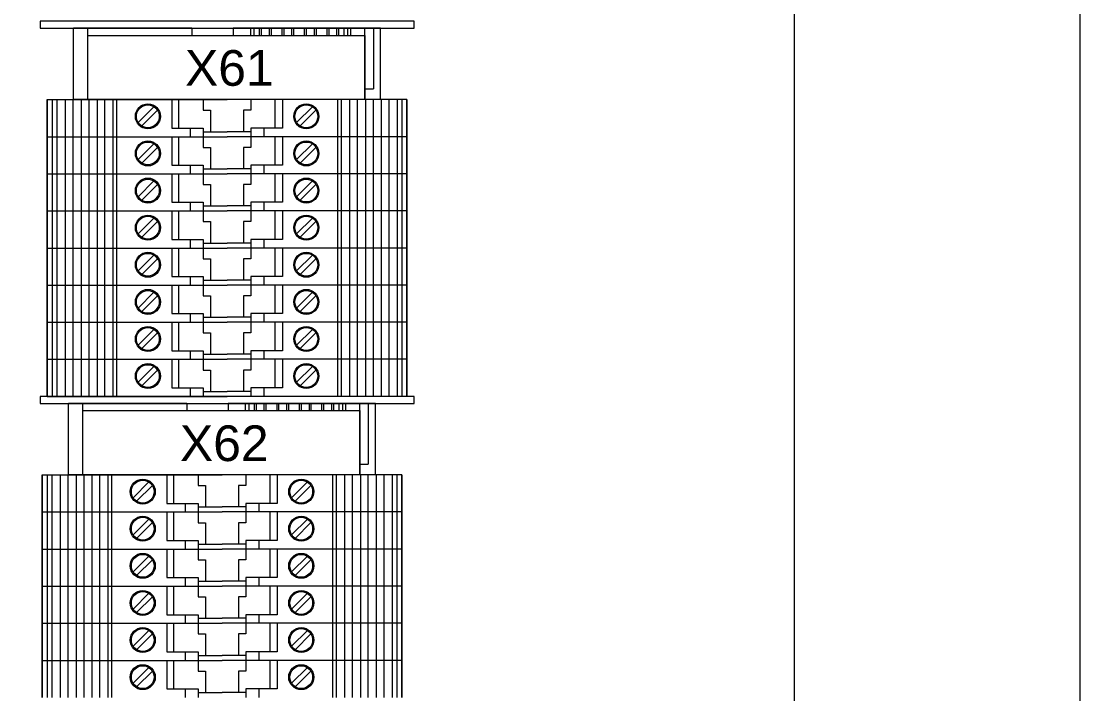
# Model space of a CAD drawing. Header units: millimetres. Extents: x 0 to 14510, y -7775 to 297.
# Drawn here: x 1420.9 to 1569.2, y -2463.1 to -2368.9 of the extents above; entities that cross this region are included whole.
import ezdxf
from ezdxf.enums import TextEntityAlignment as Align

# ---------------------------------------------------------------- set-up
doc = ezdxf.new("R2010")
doc.units = ezdxf.units.MM
doc.layers.add('eProC - L2', color=41, linetype='Continuous', lineweight=20)
doc.styles.get("Standard").update_dxf_attribs({"font": 'arial.ttf'})

# ---------------------------------------------------------------- blocks, each defined once
blk = doc.blocks.new('eProC_Z_EK1+I-RE1')
at = {"layer": 'eProC - L2'}
for p, q in [((0, 0), (0, -20.65)), ((10, 0), (0, 0)), ((10, 0), (10, -43)), ((0, -1), (8.5, -1)), ((8.5, -2.2), (8.5, -1)), ((10, -2.2), (0, -2.2)), ((0, -4.2), (1, -4.2)), ((1, -4.59), (0, -4.59)), ((1, -5.09), (0, -5.09)), ((1, -5.84), (0, -5.84)), ((1, -6.11), (0, -6.11)), ((1, -7.21), (0, -7.21)), ((1, -7.49), (0, -7.49)), ((1, -8.99), (0, -8.99)), ((1, -9.26), (0, -9.26)), ((1, -10.36), (0, -10.36)), ((1, -10.64), (0, -10.64)), ((1, -12.14), (0, -12.14)), ((1, -12.42), (0, -12.42)), ((1, -13.52), (0, -13.52)), ((1, -13.79), (0, -13.79)), ((1, -15.29), (0, -15.29)), ((1, -15.57), (0, -15.57)), ((1, -16.67), (0, -16.67)), ((1, -16.94), (0, -16.94)), ((1, -17.69), (0, -17.69)), ((1, -18.19), (0, -18.19)), ((0, -20.65), (1, -20.65)), ((1, -26.45), (1, -20.65)), ((0, -26.45), (0, -43)), ((0, -26.45), (1, -26.45)), ((10, -41), (0, -41)), ((10, -43), (0, -43))]:
    blk.add_line(p, q, dxfattribs=at)
blk.add_lwpolyline([(10, -41), (1, -41), (1, -2.2), (10, -2.2)], close=True, dxfattribs=at)
blk.add_attdef('XXXX.X', text='', height=5, rotation=90, dxfattribs=at).set_placement((8.07, -21.18), align=Align.CENTER)
blk = doc.blocks.new('eProC_Z_00')
at = {"layer": 'eProC - L2'}
blk.add_lwpolyline([(0.99, 0), (0, 0), (0, -52.4), (0.99, -52.4)], close=True, dxfattribs=at)

msp = doc.modelspace()

# ---------------------------------------------------------------- linework, layer by layer
at = {"layer": 'eProC - L2'}
for p, q in [((1569.21, -1759.46), (1569.21, -2759.46)), ((1424.52, -2379.87), (1449.72, -2379.87)), ((1424.52, -2385.07), (1424.52, -2379.87)), ((1424.52, -2379.87), (1424.52, -2385.07)), ((1425.23, -2379.87), (1425.23, -2385.07)), ((1425.88, -2379.87), (1425.88, -2385.07)), ((1427.04, -2379.87), (1427.04, -2385.07)), ((1428.11, -2379.87), (1428.11, -2385.07)), ((1429.27, -2379.87), (1429.27, -2385.07)), ((1430.33, -2379.87), (1430.33, -2385.07)), ((1431.5, -2379.87), (1431.5, -2385.07)), ((1432.56, -2379.87), (1432.56, -2385.07)), ((1433.72, -2379.87), (1433.72, -2385.07)), ((1434.23, -2379.87), (1434.23, -2385.07)), ((1439.47, -2380.87), (1437.27, -2383.08)), ((1441.97, -2379.87), (1441.97, -2383.87)), ((1442.97, -2383.87), (1442.97, -2379.87)), ((1446.37, -2379.87), (1446.37, -2381.37)), ((1474.92, -2379.87), (1449.72, -2379.87)), ((1453.07, -2379.87), (1453.07, -2381.37)), ((1456.47, -2383.87), (1456.47, -2379.87)), ((1457.47, -2379.87), (1457.47, -2383.87)), ((1461.67, -2380.87), (1459.47, -2383.08)), ((1465.21, -2379.87), (1465.21, -2385.07)), ((1465.71, -2379.87), (1465.71, -2385.07)), ((1466.88, -2379.87), (1466.88, -2385.07)), ((1467.94, -2379.87), (1467.94, -2385.07)), ((1469.1, -2379.87), (1469.1, -2385.07)), ((1470.17, -2379.87), (1470.17, -2385.07)), ((1471.33, -2379.87), (1471.33, -2385.07)), ((1472.4, -2379.87), (1472.4, -2385.07)), ((1473.56, -2379.87), (1473.56, -2385.07)), ((1474.21, -2379.87), (1474.21, -2385.07)), ((1474.92, -2385.07), (1474.92, -2379.87)), ((1474.92, -2379.87), (1474.92, -2385.07)), ((1439.97, -2381.37), (1437.76, -2383.57)), ((1446.37, -2381.37), (1447.42, -2381.37)), ((1447.42, -2381.37), (1447.42, -2384.37)), ((1452.02, -2381.37), (1452.02, -2384.37)), ((1453.07, -2381.37), (1452.02, -2381.37)), ((1462.17, -2381.37), (1459.96, -2383.57)), ((1424.52, -2385.07), (1449.72, -2385.07)), ((1424.52, -2390.27), (1424.52, -2385.07)), ((1424.52, -2385.07), (1424.52, -2390.27)), ((1424.52, -2385.07), (1449.72, -2385.07)), ((1425.23, -2385.07), (1425.23, -2390.27)), ((1425.88, -2385.07), (1425.88, -2390.27)), ((1427.04, -2385.07), (1427.04, -2390.27)), ((1428.11, -2385.07), (1428.11, -2390.27)), ((1429.27, -2385.07), (1429.27, -2390.27)), ((1430.33, -2385.07), (1430.33, -2390.27)), ((1431.5, -2385.07), (1431.5, -2390.27)), ((1432.56, -2385.07), (1432.56, -2390.27)), ((1433.72, -2385.07), (1433.72, -2390.27)), ((1434.23, -2385.07), (1434.23, -2390.27)), ((1441.97, -2383.87), (1446.37, -2383.87)), ((1441.97, -2385.07), (1441.97, -2389.07)), ((1442.97, -2389.07), (1442.97, -2385.07)), ((1444.57, -2383.87), (1444.57, -2385.07)), ((1446.37, -2383.87), (1446.37, -2385.07)), ((1446.37, -2384.37), (1449.72, -2384.37)), ((1446.37, -2385.07), (1446.37, -2386.57)), ((1453.07, -2384.37), (1449.72, -2384.37)), ((1474.92, -2385.07), (1449.72, -2385.07)), ((1474.92, -2385.07), (1449.72, -2385.07)), ((1457.47, -2383.87), (1453.07, -2383.87)), ((1453.07, -2383.87), (1453.07, -2385.07)), ((1453.07, -2385.07), (1453.07, -2386.57)), ((1454.87, -2383.87), (1454.87, -2385.07)), ((1456.47, -2389.07), (1456.47, -2385.07)), ((1457.47, -2385.07), (1457.47, -2389.07)), ((1465.21, -2385.07), (1465.21, -2390.27)), ((1465.71, -2385.07), (1465.71, -2390.27)), ((1466.88, -2385.07), (1466.88, -2390.27)), ((1467.94, -2385.07), (1467.94, -2390.27)), ((1469.1, -2385.07), (1469.1, -2390.27)), ((1470.17, -2385.07), (1470.17, -2390.27)), ((1471.33, -2385.07), (1471.33, -2390.27)), ((1472.4, -2385.07), (1472.4, -2390.27)), ((1473.56, -2385.07), (1473.56, -2390.27)), ((1474.21, -2385.07), (1474.21, -2390.27)), ((1474.92, -2390.27), (1474.92, -2385.07)), ((1474.92, -2385.07), (1474.92, -2390.27)), ((1439.47, -2386.07), (1437.27, -2388.28)), ((1439.97, -2386.57), (1437.76, -2388.77)), ((1446.37, -2386.57), (1447.42, -2386.57)), ((1447.42, -2386.57), (1447.42, -2389.57)), ((1452.02, -2386.57), (1452.02, -2389.57)), ((1453.07, -2386.57), (1452.02, -2386.57)), ((1461.67, -2386.07), (1459.47, -2388.28)), ((1462.17, -2386.57), (1459.96, -2388.77)), ((1441.97, -2389.07), (1446.37, -2389.07)), ((1444.57, -2389.07), (1444.57, -2390.27)), ((1446.37, -2389.07), (1446.37, -2390.27)), ((1446.37, -2389.57), (1449.72, -2389.57)), ((1453.07, -2389.57), (1449.72, -2389.57)), ((1457.47, -2389.07), (1453.07, -2389.07)), ((1453.07, -2389.07), (1453.07, -2390.27)), ((1454.87, -2389.07), (1454.87, -2390.27)), ((1424.52, -2390.27), (1449.72, -2390.27)), ((1424.52, -2395.47), (1424.52, -2390.27)), ((1424.52, -2390.27), (1424.52, -2395.47)), ((1424.52, -2390.27), (1449.72, -2390.27)), ((1425.23, -2390.27), (1425.23, -2395.47)), ((1425.88, -2390.27), (1425.88, -2395.47)), ((1427.04, -2390.27), (1427.04, -2395.47)), ((1428.11, -2390.27), (1428.11, -2395.47)), ((1429.27, -2390.27), (1429.27, -2395.47)), ((1430.33, -2390.27), (1430.33, -2395.47)), ((1431.5, -2390.27), (1431.5, -2395.47)), ((1432.56, -2390.27), (1432.56, -2395.47)), ((1433.72, -2390.27), (1433.72, -2395.47)), ((1434.23, -2390.27), (1434.23, -2395.47)), ((1439.47, -2391.27), (1437.27, -2393.48)), ((1441.97, -2390.27), (1441.97, -2394.27)), ((1442.97, -2394.27), (1442.97, -2390.27)), ((1446.37, -2390.27), (1446.37, -2391.77)), ((1474.92, -2390.27), (1449.72, -2390.27)), ((1474.92, -2390.27), (1449.72, -2390.27)), ((1453.07, -2390.27), (1453.07, -2391.77)), ((1456.47, -2394.27), (1456.47, -2390.27)), ((1457.47, -2390.27), (1457.47, -2394.27)), ((1461.67, -2391.27), (1459.47, -2393.48)), ((1465.21, -2390.27), (1465.21, -2395.47)), ((1465.71, -2390.27), (1465.71, -2395.47)), ((1466.88, -2390.27), (1466.88, -2395.47)), ((1467.94, -2390.27), (1467.94, -2395.47)), ((1469.1, -2390.27), (1469.1, -2395.47)), ((1470.17, -2390.27), (1470.17, -2395.47)), ((1471.33, -2390.27), (1471.33, -2395.47)), ((1472.4, -2390.27), (1472.4, -2395.47)), ((1473.56, -2390.27), (1473.56, -2395.47)), ((1474.21, -2390.27), (1474.21, -2395.47)), ((1474.92, -2395.47), (1474.92, -2390.27)), ((1474.92, -2390.27), (1474.92, -2395.47)), ((1439.97, -2391.77), (1437.76, -2393.97)), ((1446.37, -2391.77), (1447.42, -2391.77)), ((1447.42, -2391.77), (1447.42, -2394.77)), ((1452.02, -2391.77), (1452.02, -2394.77)), ((1453.07, -2391.77), (1452.02, -2391.77)), ((1462.17, -2391.77), (1459.96, -2393.97)), ((1424.52, -2395.47), (1449.72, -2395.47)), ((1424.52, -2400.67), (1424.52, -2395.47)), ((1424.52, -2395.47), (1424.52, -2400.67)), ((1424.52, -2395.47), (1449.72, -2395.47)), ((1425.23, -2395.47), (1425.23, -2400.67)), ((1425.88, -2395.47), (1425.88, -2400.67)), ((1427.04, -2395.47), (1427.04, -2400.67)), ((1428.11, -2395.47), (1428.11, -2400.67)), ((1429.27, -2395.47), (1429.27, -2400.67)), ((1430.33, -2395.47), (1430.33, -2400.67)), ((1431.5, -2395.47), (1431.5, -2400.67)), ((1432.56, -2395.47), (1432.56, -2400.67)), ((1433.72, -2395.47), (1433.72, -2400.67)), ((1434.23, -2395.47), (1434.23, -2400.67)), ((1441.97, -2394.27), (1446.37, -2394.27)), ((1441.97, -2395.47), (1441.97, -2399.47)), ((1442.97, -2399.47), (1442.97, -2395.47)), ((1444.57, -2394.27), (1444.57, -2395.47)), ((1446.37, -2394.27), (1446.37, -2395.47)), ((1446.37, -2394.77), (1449.72, -2394.77)), ((1446.37, -2395.47), (1446.37, -2396.97)), ((1453.07, -2394.77), (1449.72, -2394.77)), ((1474.92, -2395.47), (1449.72, -2395.47)), ((1474.92, -2395.47), (1449.72, -2395.47)), ((1457.47, -2394.27), (1453.07, -2394.27)), ((1453.07, -2394.27), (1453.07, -2395.47)), ((1453.07, -2395.47), (1453.07, -2396.97)), ((1454.87, -2394.27), (1454.87, -2395.47)), ((1456.47, -2399.47), (1456.47, -2395.47)), ((1457.47, -2395.47), (1457.47, -2399.47)), ((1465.21, -2395.47), (1465.21, -2400.67)), ((1465.71, -2395.47), (1465.71, -2400.67)), ((1466.88, -2395.47), (1466.88, -2400.67)), ((1467.94, -2395.47), (1467.94, -2400.67)), ((1469.1, -2395.47), (1469.1, -2400.67)), ((1470.17, -2395.47), (1470.17, -2400.67)), ((1471.33, -2395.47), (1471.33, -2400.67)), ((1472.4, -2395.47), (1472.4, -2400.67)), ((1473.56, -2395.47), (1473.56, -2400.67)), ((1474.21, -2395.47), (1474.21, -2400.67)), ((1474.92, -2400.67), (1474.92, -2395.47)), ((1474.92, -2395.47), (1474.92, -2400.67)), ((1439.47, -2396.47), (1437.27, -2398.68)), ((1439.97, -2396.97), (1437.76, -2399.17)), ((1446.37, -2396.97), (1447.42, -2396.97)), ((1447.42, -2396.97), (1447.42, -2399.97)), ((1452.02, -2396.97), (1452.02, -2399.97)), ((1453.07, -2396.97), (1452.02, -2396.97)), ((1461.67, -2396.47), (1459.47, -2398.68)), ((1462.17, -2396.97), (1459.96, -2399.17)), ((1441.97, -2399.47), (1446.37, -2399.47)), ((1444.57, -2399.47), (1444.57, -2400.67)), ((1446.37, -2399.47), (1446.37, -2400.67)), ((1446.37, -2399.97), (1449.72, -2399.97)), ((1453.07, -2399.97), (1449.72, -2399.97)), ((1457.47, -2399.47), (1453.07, -2399.47)), ((1453.07, -2399.47), (1453.07, -2400.67)), ((1454.87, -2399.47), (1454.87, -2400.67)), ((1424.52, -2400.67), (1449.72, -2400.67)), ((1424.52, -2405.87), (1424.52, -2400.67)), ((1424.52, -2400.67), (1424.52, -2405.87)), ((1424.52, -2400.67), (1449.72, -2400.67)), ((1425.23, -2400.67), (1425.23, -2405.87)), ((1425.88, -2400.67), (1425.88, -2405.87)), ((1427.04, -2400.67), (1427.04, -2405.87)), ((1428.11, -2400.67), (1428.11, -2405.87)), ((1429.27, -2400.67), (1429.27, -2405.87)), ((1430.33, -2400.67), (1430.33, -2405.87)), ((1431.5, -2400.67), (1431.5, -2405.87)), ((1432.56, -2400.67), (1432.56, -2405.87)), ((1433.72, -2400.67), (1433.72, -2405.87)), ((1434.23, -2400.67), (1434.23, -2405.87)), ((1441.97, -2400.67), (1441.97, -2404.67)), ((1442.97, -2404.67), (1442.97, -2400.67)), ((1446.37, -2400.67), (1446.37, -2402.17)), ((1474.92, -2400.67), (1449.72, -2400.67)), ((1474.92, -2400.67), (1449.72, -2400.67)), ((1453.07, -2400.67), (1453.07, -2402.17)), ((1456.47, -2404.67), (1456.47, -2400.67)), ((1457.47, -2400.67), (1457.47, -2404.67)), ((1465.21, -2400.67), (1465.21, -2405.87)), ((1465.71, -2400.67), (1465.71, -2405.87)), ((1466.88, -2400.67), (1466.88, -2405.87)), ((1467.94, -2400.67), (1467.94, -2405.87)), ((1469.1, -2400.67), (1469.1, -2405.87)), ((1470.17, -2400.67), (1470.17, -2405.87)), ((1471.33, -2400.67), (1471.33, -2405.87)), ((1472.4, -2400.67), (1472.4, -2405.87)), ((1473.56, -2400.67), (1473.56, -2405.87)), ((1474.21, -2400.67), (1474.21, -2405.87)), ((1474.92, -2405.87), (1474.92, -2400.67)), ((1474.92, -2400.67), (1474.92, -2405.87)), ((1439.47, -2401.67), (1437.27, -2403.88)), ((1439.97, -2402.17), (1437.76, -2404.37)), ((1446.37, -2402.17), (1447.42, -2402.17)), ((1447.42, -2402.17), (1447.42, -2405.17)), ((1452.02, -2402.17), (1452.02, -2405.17)), ((1453.07, -2402.17), (1452.02, -2402.17)), ((1461.67, -2401.67), (1459.47, -2403.88)), ((1462.17, -2402.17), (1459.96, -2404.37)), ((1424.52, -2405.87), (1449.72, -2405.87)), ((1424.52, -2411.07), (1424.52, -2405.87)), ((1424.52, -2405.87), (1424.52, -2411.07)), ((1424.52, -2405.87), (1449.72, -2405.87)), ((1425.23, -2405.87), (1425.23, -2411.07)), ((1425.88, -2405.87), (1425.88, -2411.07)), ((1427.04, -2405.87), (1427.04, -2411.07)), ((1428.11, -2405.87), (1428.11, -2411.07)), ((1429.27, -2405.87), (1429.27, -2411.07)), ((1430.33, -2405.87), (1430.33, -2411.07)), ((1431.5, -2405.87), (1431.5, -2411.07)), ((1432.56, -2405.87), (1432.56, -2411.07)), ((1433.72, -2405.87), (1433.72, -2411.07)), ((1434.23, -2405.87), (1434.23, -2411.07)), ((1441.97, -2404.67), (1446.37, -2404.67)), ((1441.97, -2405.87), (1441.97, -2409.87)), ((1442.97, -2409.87), (1442.97, -2405.87)), ((1444.57, -2404.67), (1444.57, -2405.87)), ((1446.37, -2404.67), (1446.37, -2405.87)), ((1446.37, -2405.17), (1449.72, -2405.17)), ((1446.37, -2405.87), (1446.37, -2407.37)), ((1453.07, -2405.17), (1449.72, -2405.17)), ((1474.92, -2405.87), (1449.72, -2405.87)), ((1474.92, -2405.87), (1449.72, -2405.87)), ((1457.47, -2404.67), (1453.07, -2404.67)), ((1453.07, -2404.67), (1453.07, -2405.87)), ((1453.07, -2405.87), (1453.07, -2407.37)), ((1454.87, -2404.67), (1454.87, -2405.87)), ((1456.47, -2409.87), (1456.47, -2405.87)), ((1457.47, -2405.87), (1457.47, -2409.87)), ((1465.21, -2405.87), (1465.21, -2411.07)), ((1465.71, -2405.87), (1465.71, -2411.07)), ((1466.88, -2405.87), (1466.88, -2411.07)), ((1467.94, -2405.87), (1467.94, -2411.07)), ((1469.1, -2405.87), (1469.1, -2411.07)), ((1470.17, -2405.87), (1470.17, -2411.07)), ((1471.33, -2405.87), (1471.33, -2411.07)), ((1472.4, -2405.87), (1472.4, -2411.07)), ((1473.56, -2405.87), (1473.56, -2411.07)), ((1474.21, -2405.87), (1474.21, -2411.07)), ((1474.92, -2411.07), (1474.92, -2405.87)), ((1474.92, -2405.87), (1474.92, -2411.07)), ((1439.47, -2406.87), (1437.27, -2409.08)), ((1439.97, -2407.37), (1437.76, -2409.57)), ((1446.37, -2407.37), (1447.42, -2407.37)), ((1447.42, -2407.37), (1447.42, -2410.37)), ((1452.02, -2407.37), (1452.02, -2410.37)), ((1453.07, -2407.37), (1452.02, -2407.37)), ((1461.67, -2406.87), (1459.47, -2409.08)), ((1462.17, -2407.37), (1459.96, -2409.57)), ((1441.97, -2409.87), (1446.37, -2409.87)), ((1444.57, -2409.87), (1444.57, -2411.07)), ((1446.37, -2409.87), (1446.37, -2411.07)), ((1446.37, -2410.37), (1449.72, -2410.37)), ((1453.07, -2410.37), (1449.72, -2410.37)), ((1457.47, -2409.87), (1453.07, -2409.87)), ((1453.07, -2409.87), (1453.07, -2411.07)), ((1454.87, -2409.87), (1454.87, -2411.07)), ((1424.52, -2411.07), (1449.72, -2411.07)), ((1424.52, -2416.27), (1424.52, -2411.07)), ((1424.52, -2411.07), (1424.52, -2416.27)), ((1424.52, -2411.07), (1449.72, -2411.07)), ((1425.23, -2411.07), (1425.23, -2416.27)), ((1425.88, -2411.07), (1425.88, -2416.27)), ((1427.04, -2411.07), (1427.04, -2416.27)), ((1428.11, -2411.07), (1428.11, -2416.27)), ((1429.27, -2411.07), (1429.27, -2416.27)), ((1430.33, -2411.07), (1430.33, -2416.27)), ((1431.5, -2411.07), (1431.5, -2416.27)), ((1432.56, -2411.07), (1432.56, -2416.27)), ((1433.72, -2411.07), (1433.72, -2416.27)), ((1434.23, -2411.07), (1434.23, -2416.27)), ((1441.97, -2411.07), (1441.97, -2415.07)), ((1442.97, -2415.07), (1442.97, -2411.07)), ((1446.37, -2411.07), (1446.37, -2412.57)), ((1474.92, -2411.07), (1449.72, -2411.07)), ((1474.92, -2411.07), (1449.72, -2411.07)), ((1453.07, -2411.07), (1453.07, -2412.57)), ((1456.47, -2415.07), (1456.47, -2411.07)), ((1457.47, -2411.07), (1457.47, -2415.07)), ((1465.21, -2411.07), (1465.21, -2416.27)), ((1465.71, -2411.07), (1465.71, -2416.27)), ((1466.88, -2411.07), (1466.88, -2416.27)), ((1467.94, -2411.07), (1467.94, -2416.27)), ((1469.1, -2411.07), (1469.1, -2416.27)), ((1470.17, -2411.07), (1470.17, -2416.27)), ((1471.33, -2411.07), (1471.33, -2416.27)), ((1472.4, -2411.07), (1472.4, -2416.27)), ((1473.56, -2411.07), (1473.56, -2416.27)), ((1474.21, -2411.07), (1474.21, -2416.27)), ((1474.92, -2416.27), (1474.92, -2411.07)), ((1474.92, -2411.07), (1474.92, -2416.27)), ((1439.47, -2412.07), (1437.27, -2414.28)), ((1439.97, -2412.57), (1437.76, -2414.77)), ((1446.37, -2412.57), (1447.42, -2412.57)), ((1447.42, -2412.57), (1447.42, -2415.57)), ((1452.02, -2412.57), (1452.02, -2415.57)), ((1453.07, -2412.57), (1452.02, -2412.57)), ((1461.67, -2412.07), (1459.47, -2414.28)), ((1462.17, -2412.57), (1459.96, -2414.77)), ((1424.52, -2416.27), (1449.72, -2416.27)), ((1424.52, -2421.47), (1424.52, -2416.27)), ((1424.52, -2416.27), (1424.52, -2421.47)), ((1424.52, -2416.27), (1449.72, -2416.27)), ((1425.23, -2416.27), (1425.23, -2421.47)), ((1425.88, -2416.27), (1425.88, -2421.47)), ((1427.04, -2416.27), (1427.04, -2421.47)), ((1428.11, -2416.27), (1428.11, -2421.47)), ((1429.27, -2416.27), (1429.27, -2421.47)), ((1430.33, -2416.27), (1430.33, -2421.47)), ((1431.5, -2416.27), (1431.5, -2421.47)), ((1432.56, -2416.27), (1432.56, -2421.47)), ((1433.72, -2416.27), (1433.72, -2421.47)), ((1434.23, -2416.27), (1434.23, -2421.47)), ((1441.97, -2415.07), (1446.37, -2415.07)), ((1441.97, -2416.27), (1441.97, -2420.27)), ((1442.97, -2420.27), (1442.97, -2416.27)), ((1444.57, -2415.07), (1444.57, -2416.27)), ((1446.37, -2415.07), (1446.37, -2416.27)), ((1446.37, -2415.57), (1449.72, -2415.57)), ((1446.37, -2416.27), (1446.37, -2417.77)), ((1453.07, -2415.57), (1449.72, -2415.57)), ((1474.92, -2416.27), (1449.72, -2416.27)), ((1474.92, -2416.27), (1449.72, -2416.27)), ((1457.47, -2415.07), (1453.07, -2415.07)), ((1453.07, -2415.07), (1453.07, -2416.27)), ((1453.07, -2416.27), (1453.07, -2417.77)), ((1454.87, -2415.07), (1454.87, -2416.27)), ((1456.47, -2420.27), (1456.47, -2416.27)), ((1457.47, -2416.27), (1457.47, -2420.27)), ((1465.21, -2416.27), (1465.21, -2421.47)), ((1465.71, -2416.27), (1465.71, -2421.47)), ((1466.88, -2416.27), (1466.88, -2421.47)), ((1467.94, -2416.27), (1467.94, -2421.47)), ((1469.1, -2416.27), (1469.1, -2421.47)), ((1470.17, -2416.27), (1470.17, -2421.47)), ((1471.33, -2416.27), (1471.33, -2421.47)), ((1472.4, -2416.27), (1472.4, -2421.47)), ((1473.56, -2416.27), (1473.56, -2421.47)), ((1474.21, -2416.27), (1474.21, -2421.47)), ((1474.92, -2421.47), (1474.92, -2416.27)), ((1474.92, -2416.27), (1474.92, -2421.47)), ((1439.47, -2417.27), (1437.27, -2419.48)), ((1439.97, -2417.77), (1437.76, -2419.97)), ((1446.37, -2417.77), (1447.42, -2417.77)), ((1447.42, -2417.77), (1447.42, -2420.77)), ((1452.02, -2417.77), (1452.02, -2420.77)), ((1453.07, -2417.77), (1452.02, -2417.77)), ((1461.67, -2417.27), (1459.47, -2419.48)), ((1462.17, -2417.77), (1459.96, -2419.97)), ((1441.97, -2420.27), (1446.37, -2420.27)), ((1444.57, -2420.27), (1444.57, -2421.47)), ((1446.37, -2420.27), (1446.37, -2421.47)), ((1446.37, -2420.77), (1449.72, -2420.77)), ((1453.07, -2420.77), (1449.72, -2420.77)), ((1457.47, -2420.27), (1453.07, -2420.27)), ((1453.07, -2420.27), (1453.07, -2421.47)), ((1454.87, -2420.27), (1454.87, -2421.47)), ((1424.52, -2421.47), (1449.72, -2421.47)), ((1474.92, -2421.47), (1449.72, -2421.47)), ((1423.81, -2432.46), (1449.01, -2432.46)), ((1423.81, -2437.66), (1423.81, -2432.46)), ((1423.81, -2432.46), (1423.81, -2437.66)), ((1424.52, -2432.46), (1424.52, -2437.66)), ((1425.17, -2432.46), (1425.17, -2437.66)), ((1426.33, -2432.46), (1426.33, -2437.66)), ((1427.4, -2432.46), (1427.4, -2437.66)), ((1428.56, -2432.46), (1428.56, -2437.66)), ((1429.63, -2432.46), (1429.63, -2437.66)), ((1430.79, -2432.46), (1430.79, -2437.66)), ((1431.85, -2432.46), (1431.85, -2437.66)), ((1433.02, -2432.46), (1433.02, -2437.66)), ((1433.52, -2432.46), (1433.52, -2437.66)), ((1441.26, -2432.46), (1441.26, -2436.46)), ((1442.26, -2436.46), (1442.26, -2432.46)), ((1445.66, -2432.46), (1445.66, -2433.96)), ((1474.21, -2432.46), (1449.01, -2432.46)), ((1452.36, -2432.46), (1452.36, -2433.96)), ((1455.76, -2436.46), (1455.76, -2432.46)), ((1456.76, -2432.46), (1456.76, -2436.46)), ((1464.5, -2432.46), (1464.5, -2437.66)), ((1465.01, -2432.46), (1465.01, -2437.66)), ((1466.17, -2432.46), (1466.17, -2437.66)), ((1467.23, -2432.46), (1467.23, -2437.66)), ((1468.4, -2432.46), (1468.4, -2437.66)), ((1469.46, -2432.46), (1469.46, -2437.66)), ((1470.62, -2432.46), (1470.62, -2437.66)), ((1471.69, -2432.46), (1471.69, -2437.66)), ((1472.85, -2432.46), (1472.85, -2437.66)), ((1473.5, -2432.46), (1473.5, -2437.66)), ((1474.21, -2437.66), (1474.21, -2432.46)), ((1474.21, -2432.46), (1474.21, -2437.66)), ((1438.77, -2433.46), (1436.56, -2435.67)), ((1439.26, -2433.95), (1437.05, -2436.16)), ((1445.66, -2433.96), (1446.71, -2433.96)), ((1446.71, -2433.96), (1446.71, -2436.96)), ((1451.31, -2433.96), (1451.31, -2436.96)), ((1452.36, -2433.96), (1451.31, -2433.96)), ((1460.97, -2433.46), (1458.76, -2435.67)), ((1461.46, -2433.95), (1459.25, -2436.16)), ((1441.26, -2436.46), (1445.66, -2436.46)), ((1443.86, -2436.46), (1443.86, -2437.66)), ((1445.66, -2436.46), (1445.66, -2437.66)), ((1445.66, -2436.96), (1449.01, -2436.96)), ((1452.36, -2436.96), (1449.01, -2436.96)), ((1456.76, -2436.46), (1452.36, -2436.46)), ((1452.36, -2436.46), (1452.36, -2437.66)), ((1454.16, -2436.46), (1454.16, -2437.66)), ((1423.81, -2437.66), (1449.01, -2437.66)), ((1423.81, -2442.86), (1423.81, -2437.66)), ((1423.81, -2437.66), (1423.81, -2442.86)), ((1423.81, -2437.66), (1449.01, -2437.66)), ((1424.52, -2437.66), (1424.52, -2442.86)), ((1425.17, -2437.66), (1425.17, -2442.86)), ((1426.33, -2437.66), (1426.33, -2442.86)), ((1427.4, -2437.66), (1427.4, -2442.86)), ((1428.56, -2437.66), (1428.56, -2442.86)), ((1429.63, -2437.66), (1429.63, -2442.86)), ((1430.79, -2437.66), (1430.79, -2442.86)), ((1431.85, -2437.66), (1431.85, -2442.86)), ((1433.02, -2437.66), (1433.02, -2442.86)), ((1433.52, -2437.66), (1433.52, -2442.86)), ((1438.77, -2438.66), (1436.56, -2440.87)), ((1441.26, -2437.66), (1441.26, -2441.66)), ((1442.26, -2441.66), (1442.26, -2437.66)), ((1445.66, -2437.66), (1445.66, -2439.16)), ((1474.21, -2437.66), (1449.01, -2437.66)), ((1474.21, -2437.66), (1449.01, -2437.66)), ((1452.36, -2437.66), (1452.36, -2439.16)), ((1455.76, -2441.66), (1455.76, -2437.66)), ((1456.76, -2437.66), (1456.76, -2441.66)), ((1460.97, -2438.66), (1458.76, -2440.87)), ((1464.5, -2437.66), (1464.5, -2442.86)), ((1465.01, -2437.66), (1465.01, -2442.86)), ((1466.17, -2437.66), (1466.17, -2442.86)), ((1467.23, -2437.66), (1467.23, -2442.86)), ((1468.4, -2437.66), (1468.4, -2442.86)), ((1469.46, -2437.66), (1469.46, -2442.86)), ((1470.62, -2437.66), (1470.62, -2442.86)), ((1471.69, -2437.66), (1471.69, -2442.86)), ((1472.85, -2437.66), (1472.85, -2442.86)), ((1473.5, -2437.66), (1473.5, -2442.86)), ((1474.21, -2442.86), (1474.21, -2437.66)), ((1474.21, -2437.66), (1474.21, -2442.86)), ((1439.26, -2439.15), (1437.05, -2441.36)), ((1445.66, -2439.16), (1446.71, -2439.16)), ((1446.71, -2439.16), (1446.71, -2442.16)), ((1451.31, -2439.16), (1451.31, -2442.16)), ((1452.36, -2439.16), (1451.31, -2439.16)), ((1461.46, -2439.15), (1459.25, -2441.36)), ((1441.26, -2441.66), (1445.66, -2441.66)), ((1443.86, -2441.66), (1443.86, -2442.86)), ((1445.66, -2441.66), (1445.66, -2442.86)), ((1456.76, -2441.66), (1452.36, -2441.66)), ((1452.36, -2441.66), (1452.36, -2442.86)), ((1454.16, -2441.66), (1454.16, -2442.86)), ((1423.81, -2442.86), (1449.01, -2442.86)), ((1423.81, -2448.06), (1423.81, -2442.86)), ((1423.81, -2442.86), (1423.81, -2448.06)), ((1423.81, -2442.86), (1449.01, -2442.86)), ((1424.52, -2442.86), (1424.52, -2448.06)), ((1425.17, -2442.86), (1425.17, -2448.06)), ((1426.33, -2442.86), (1426.33, -2448.06)), ((1427.4, -2442.86), (1427.4, -2448.06)), ((1428.56, -2442.86), (1428.56, -2448.06)), ((1429.63, -2442.86), (1429.63, -2448.06)), ((1430.79, -2442.86), (1430.79, -2448.06)), ((1431.85, -2442.86), (1431.85, -2448.06)), ((1433.02, -2442.86), (1433.02, -2448.06)), ((1433.52, -2442.86), (1433.52, -2448.06)), ((1441.26, -2442.86), (1441.26, -2446.86)), ((1442.26, -2446.86), (1442.26, -2442.86)), ((1445.66, -2442.16), (1449.01, -2442.16)), ((1445.66, -2442.86), (1445.66, -2444.36)), ((1452.36, -2442.16), (1449.01, -2442.16)), ((1474.21, -2442.86), (1449.01, -2442.86)), ((1474.21, -2442.86), (1449.01, -2442.86)), ((1452.36, -2442.86), (1452.36, -2444.36)), ((1455.76, -2446.86), (1455.76, -2442.86)), ((1456.76, -2442.86), (1456.76, -2446.86)), ((1464.5, -2442.86), (1464.5, -2448.06)), ((1465.01, -2442.86), (1465.01, -2448.06)), ((1466.17, -2442.86), (1466.17, -2448.06)), ((1467.23, -2442.86), (1467.23, -2448.06)), ((1468.4, -2442.86), (1468.4, -2448.06)), ((1469.46, -2442.86), (1469.46, -2448.06)), ((1470.62, -2442.86), (1470.62, -2448.06)), ((1471.69, -2442.86), (1471.69, -2448.06)), ((1472.85, -2442.86), (1472.85, -2448.06)), ((1473.5, -2442.86), (1473.5, -2448.06)), ((1474.21, -2448.06), (1474.21, -2442.86)), ((1474.21, -2442.86), (1474.21, -2448.06)), ((1438.77, -2443.86), (1436.56, -2446.07)), ((1439.26, -2444.35), (1437.05, -2446.56)), ((1445.66, -2444.36), (1446.71, -2444.36)), ((1446.71, -2444.36), (1446.71, -2447.36)), ((1451.31, -2444.36), (1451.31, -2447.36)), ((1452.36, -2444.36), (1451.31, -2444.36)), ((1460.97, -2443.86), (1458.76, -2446.07)), ((1461.46, -2444.35), (1459.25, -2446.56)), ((1441.26, -2446.86), (1445.66, -2446.86)), ((1443.86, -2446.86), (1443.86, -2448.06)), ((1445.66, -2446.86), (1445.66, -2448.06)), ((1445.66, -2447.36), (1449.01, -2447.36)), ((1452.36, -2447.36), (1449.01, -2447.36)), ((1456.76, -2446.86), (1452.36, -2446.86)), ((1452.36, -2446.86), (1452.36, -2448.06)), ((1454.16, -2446.86), (1454.16, -2448.06)), ((1423.81, -2448.06), (1449.01, -2448.06)), ((1423.81, -2453.26), (1423.81, -2448.06)), ((1423.81, -2448.06), (1423.81, -2453.26)), ((1423.81, -2448.06), (1449.01, -2448.06)), ((1424.52, -2448.06), (1424.52, -2453.26)), ((1425.17, -2448.06), (1425.17, -2453.26)), ((1426.33, -2448.06), (1426.33, -2453.26)), ((1427.4, -2448.06), (1427.4, -2453.26)), ((1428.56, -2448.06), (1428.56, -2453.26)), ((1429.63, -2448.06), (1429.63, -2453.26)), ((1430.79, -2448.06), (1430.79, -2453.26)), ((1431.85, -2448.06), (1431.85, -2453.26)), ((1433.02, -2448.06), (1433.02, -2453.26)), ((1433.52, -2448.06), (1433.52, -2453.26)), ((1438.77, -2449.06), (1436.56, -2451.27)), ((1441.26, -2448.06), (1441.26, -2452.06)), ((1442.26, -2452.06), (1442.26, -2448.06)), ((1445.66, -2448.06), (1445.66, -2449.56)), ((1474.21, -2448.06), (1449.01, -2448.06)), ((1474.21, -2448.06), (1449.01, -2448.06)), ((1452.36, -2448.06), (1452.36, -2449.56)), ((1455.76, -2452.06), (1455.76, -2448.06)), ((1456.76, -2448.06), (1456.76, -2452.06)), ((1460.97, -2449.06), (1458.76, -2451.27)), ((1464.5, -2448.06), (1464.5, -2453.26)), ((1465.01, -2448.06), (1465.01, -2453.26)), ((1466.17, -2448.06), (1466.17, -2453.26)), ((1467.23, -2448.06), (1467.23, -2453.26)), ((1468.4, -2448.06), (1468.4, -2453.26)), ((1469.46, -2448.06), (1469.46, -2453.26)), ((1470.62, -2448.06), (1470.62, -2453.26)), ((1471.69, -2448.06), (1471.69, -2453.26)), ((1472.85, -2448.06), (1472.85, -2453.26)), ((1473.5, -2448.06), (1473.5, -2453.26)), ((1474.21, -2453.26), (1474.21, -2448.06)), ((1474.21, -2448.06), (1474.21, -2453.26)), ((1439.26, -2449.55), (1437.05, -2451.76)), ((1445.66, -2449.56), (1446.71, -2449.56)), ((1446.71, -2449.56), (1446.71, -2452.56)), ((1451.31, -2449.56), (1451.31, -2452.56)), ((1452.36, -2449.56), (1451.31, -2449.56)), ((1461.46, -2449.55), (1459.25, -2451.76)), ((1441.26, -2452.06), (1445.66, -2452.06)), ((1443.86, -2452.06), (1443.86, -2453.26)), ((1445.66, -2452.06), (1445.66, -2453.26)), ((1456.76, -2452.06), (1452.36, -2452.06)), ((1452.36, -2452.06), (1452.36, -2453.26)), ((1454.16, -2452.06), (1454.16, -2453.26)), ((1423.81, -2453.26), (1449.01, -2453.26)), ((1423.81, -2458.46), (1423.81, -2453.26)), ((1423.81, -2453.26), (1423.81, -2458.46)), ((1423.81, -2453.26), (1449.01, -2453.26)), ((1424.52, -2453.26), (1424.52, -2458.46)), ((1425.17, -2453.26), (1425.17, -2458.46)), ((1426.33, -2453.26), (1426.33, -2458.46)), ((1427.4, -2453.26), (1427.4, -2458.46)), ((1428.56, -2453.26), (1428.56, -2458.46)), ((1429.63, -2453.26), (1429.63, -2458.46)), ((1430.79, -2453.26), (1430.79, -2458.46)), ((1431.85, -2453.26), (1431.85, -2458.46)), ((1433.02, -2453.26), (1433.02, -2458.46)), ((1433.52, -2453.26), (1433.52, -2458.46)), ((1441.26, -2453.26), (1441.26, -2457.26)), ((1442.26, -2457.26), (1442.26, -2453.26)), ((1445.66, -2452.56), (1449.01, -2452.56)), ((1445.66, -2453.26), (1445.66, -2454.76)), ((1452.36, -2452.56), (1449.01, -2452.56)), ((1474.21, -2453.26), (1449.01, -2453.26)), ((1474.21, -2453.26), (1449.01, -2453.26)), ((1452.36, -2453.26), (1452.36, -2454.76)), ((1455.76, -2457.26), (1455.76, -2453.26)), ((1456.76, -2453.26), (1456.76, -2457.26)), ((1464.5, -2453.26), (1464.5, -2458.46)), ((1465.01, -2453.26), (1465.01, -2458.46)), ((1466.17, -2453.26), (1466.17, -2458.46)), ((1467.23, -2453.26), (1467.23, -2458.46)), ((1468.4, -2453.26), (1468.4, -2458.46)), ((1469.46, -2453.26), (1469.46, -2458.46)), ((1470.62, -2453.26), (1470.62, -2458.46)), ((1471.69, -2453.26), (1471.69, -2458.46)), ((1472.85, -2453.26), (1472.85, -2458.46)), ((1473.5, -2453.26), (1473.5, -2458.46)), ((1474.21, -2458.46), (1474.21, -2453.26)), ((1474.21, -2453.26), (1474.21, -2458.46)), ((1438.77, -2454.26), (1436.56, -2456.47)), ((1439.26, -2454.75), (1437.05, -2456.96)), ((1445.66, -2454.76), (1446.71, -2454.76)), ((1446.71, -2454.76), (1446.71, -2457.76)), ((1451.31, -2454.76), (1451.31, -2457.76)), ((1452.36, -2454.76), (1451.31, -2454.76)), ((1460.97, -2454.26), (1458.76, -2456.47)), ((1461.46, -2454.75), (1459.25, -2456.96)), ((1441.26, -2457.26), (1445.66, -2457.26)), ((1443.86, -2457.26), (1443.86, -2458.46)), ((1445.66, -2457.26), (1445.66, -2458.46)), ((1445.66, -2457.76), (1449.01, -2457.76)), ((1452.36, -2457.76), (1449.01, -2457.76)), ((1456.76, -2457.26), (1452.36, -2457.26)), ((1452.36, -2457.26), (1452.36, -2458.46)), ((1454.16, -2457.26), (1454.16, -2458.46)), ((1423.81, -2458.46), (1449.01, -2458.46)), ((1423.81, -2463.66), (1423.81, -2458.46)), ((1423.81, -2458.46), (1423.81, -2463.66)), ((1423.81, -2458.46), (1449.01, -2458.46)), ((1424.52, -2458.46), (1424.52, -2463.66)), ((1425.17, -2458.46), (1425.17, -2463.66)), ((1426.33, -2458.46), (1426.33, -2463.66)), ((1427.4, -2458.46), (1427.4, -2463.66)), ((1428.56, -2458.46), (1428.56, -2463.66)), ((1429.63, -2458.46), (1429.63, -2463.66)), ((1430.79, -2458.46), (1430.79, -2463.66)), ((1431.85, -2458.46), (1431.85, -2463.66)), ((1433.02, -2458.46), (1433.02, -2463.66)), ((1433.52, -2458.46), (1433.52, -2463.66)), ((1438.77, -2459.46), (1436.56, -2461.67)), ((1441.26, -2458.46), (1441.26, -2462.46)), ((1442.26, -2462.46), (1442.26, -2458.46)), ((1445.66, -2458.46), (1445.66, -2459.96)), ((1474.21, -2458.46), (1449.01, -2458.46)), ((1474.21, -2458.46), (1449.01, -2458.46)), ((1452.36, -2458.46), (1452.36, -2459.96)), ((1455.76, -2462.46), (1455.76, -2458.46)), ((1456.76, -2458.46), (1456.76, -2462.46)), ((1460.97, -2459.46), (1458.76, -2461.67)), ((1464.5, -2458.46), (1464.5, -2463.66)), ((1465.01, -2458.46), (1465.01, -2463.66)), ((1466.17, -2458.46), (1466.17, -2463.66)), ((1467.23, -2458.46), (1467.23, -2463.66)), ((1468.4, -2458.46), (1468.4, -2463.66)), ((1469.46, -2458.46), (1469.46, -2463.66)), ((1470.62, -2458.46), (1470.62, -2463.66)), ((1471.69, -2458.46), (1471.69, -2463.66)), ((1472.85, -2458.46), (1472.85, -2463.66)), ((1473.5, -2458.46), (1473.5, -2463.66)), ((1474.21, -2463.66), (1474.21, -2458.46)), ((1474.21, -2458.46), (1474.21, -2463.66)), ((1439.26, -2459.95), (1437.05, -2462.16)), ((1445.66, -2459.96), (1446.71, -2459.96)), ((1446.71, -2459.96), (1446.71, -2462.96)), ((1451.31, -2459.96), (1451.31, -2462.96)), ((1452.36, -2459.96), (1451.31, -2459.96)), ((1461.46, -2459.95), (1459.25, -2462.16)), ((1441.26, -2462.46), (1445.66, -2462.46)), ((1443.86, -2462.46), (1443.86, -2463.66)), ((1445.66, -2462.46), (1445.66, -2463.66)), ((1456.76, -2462.46), (1452.36, -2462.46)), ((1452.36, -2462.46), (1452.36, -2463.66)), ((1454.16, -2462.46), (1454.16, -2463.66)), ((1445.66, -2462.96), (1449.01, -2462.96)), ((1452.36, -2462.96), (1449.01, -2462.96))]:
    msp.add_line(p, q, dxfattribs=at)
for points in [[(1089.21, -1759.46), (1569.21, -1759.46), (1569.21, -2759.46), (1089.21, -2759.46), (1089.21, -1759.46)], [(1529.21, -2254.51), (1569.21, -2254.51), (1569.21, -2549.46), (1529.21, -2549.46), (1529.21, -2254.51)]]:
    msp.add_lwpolyline(points, dxfattribs=at)
for centre, radius in [((1438.62, -2382.22), 1.75), ((1438.62, -2382.22), 1.6), ((1460.82, -2382.22), 1.75), ((1460.82, -2382.22), 1.6), ((1438.62, -2387.42), 1.75), ((1438.62, -2387.42), 1.6), ((1460.82, -2387.42), 1.75), ((1460.82, -2387.42), 1.6), ((1438.62, -2392.62), 1.75), ((1438.62, -2392.62), 1.6), ((1460.82, -2392.62), 1.75), ((1460.82, -2392.62), 1.6), ((1438.62, -2397.82), 1.75), ((1438.62, -2397.82), 1.6), ((1460.82, -2397.82), 1.75), ((1460.82, -2397.82), 1.6), ((1438.62, -2403.02), 1.75), ((1438.62, -2403.02), 1.6), ((1460.82, -2403.02), 1.75), ((1460.82, -2403.02), 1.6), ((1438.62, -2408.22), 1.75), ((1438.62, -2408.22), 1.6), ((1460.82, -2408.22), 1.75), ((1460.82, -2408.22), 1.6), ((1438.62, -2413.42), 1.75), ((1438.62, -2413.42), 1.6), ((1460.82, -2413.42), 1.75), ((1460.82, -2413.42), 1.6), ((1438.62, -2418.62), 1.75), ((1438.62, -2418.62), 1.6), ((1460.82, -2418.62), 1.75), ((1460.82, -2418.62), 1.6), ((1437.91, -2434.81), 1.75), ((1437.91, -2434.81), 1.6), ((1460.11, -2434.81), 1.75), ((1460.11, -2434.81), 1.6), ((1437.91, -2440.01), 1.75), ((1437.91, -2440.01), 1.6), ((1460.11, -2440.01), 1.75), ((1460.11, -2440.01), 1.6), ((1437.91, -2445.21), 1.75), ((1437.91, -2445.21), 1.6), ((1460.11, -2445.21), 1.75), ((1460.11, -2445.21), 1.6), ((1437.91, -2450.41), 1.75), ((1437.91, -2450.41), 1.6), ((1460.11, -2450.41), 1.75), ((1460.11, -2450.41), 1.6), ((1437.91, -2455.61), 1.75), ((1437.91, -2455.61), 1.6), ((1460.11, -2455.61), 1.75), ((1460.11, -2455.61), 1.6), ((1437.91, -2460.81), 1.75), ((1437.91, -2460.81), 1.6), ((1460.11, -2460.81), 1.75), ((1460.11, -2460.81), 1.6)]:
    msp.add_circle(centre, radius, dxfattribs=at)

# ---------------------------------------------------------------- block references
at = {"color": 4, "rotation": 90}
for p in [(1423.52, -2369.87), (1423.52, -2422.46)]:
    msp.add_blockref('eProC_Z_00', p, dxfattribs=at)
at = {"color": 4, "rotation": 270}
for p, values in [((1471.22, -2369.87), {'XXXX.X': 'X61'}), ((1470.51, -2422.46), {'XXXX.X': 'X62'})]:
    msp.add_blockref('eProC_Z_EK1+I-RE1', p, dxfattribs=at).add_auto_attribs(values)

doc.saveas('drawing.dxf')
